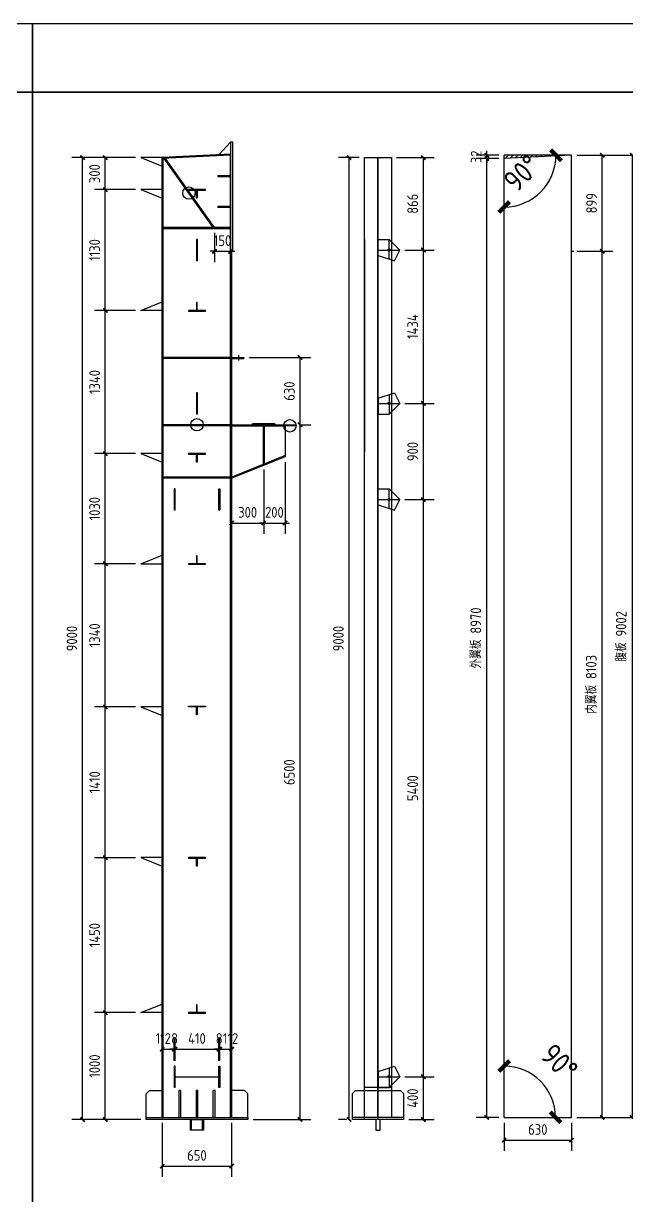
# Model space of a CAD drawing. Extents: x 411778 to 673094, y -11605 to 324395.
# Drawn here: x 457683 to 463326, y 124429 to 135395 of the extents above; entities that cross this region are included whole.
import ezdxf

# ---------------------------------------------------------------- set-up
doc = ezdxf.new("R2010")
doc.units = 0
doc.header["$LTSCALE"] = 1000
doc.header["$MEASUREMENT"] = 0
doc.styles.get("Standard").update_dxf_attribs({"font": 'gbenor.shx', "bigfont": 'gbcbig.shx'})
doc.dimstyles.get("Standard").update_dxf_attribs({"dimscale": 100, "dimtxt": 3.5, "dimasz": 1, "dimexe": 2.5, "dimexo": 3, "dimgap": 1.5, "dimtad": 1, "dimdec": 0, "dimzin": 0, "dimdsep": 46, "dimtxsty": 'Standard', "dimblk": 'ARCHTICK', "dimcen": 0.09, "dimadec": 0, "dimazin": 0, "dimtfac": 1, "dimtdec": 0, "dimtix": 1, "dimtmove": 2, "dimatfit": 3, "dimfxl": 1, "dimtolj": 1, "dimtzin": 0, "dimarcsym": 0})

# ---------------------------------------------------------------- blocks, each defined once
blk = doc.blocks.new('_ArchTick')
at = {"color": 0, "linetype": 'ByBlock', "const_width": 0.4}
blk.add_lwpolyline([(-0.5, -0.5), (0.5, 0.5)], dxfattribs=at)
blk = doc.blocks.new('*D649')
at = {"color": 3, "lineweight": -2}
for p, q in [((458731, 126140), (458349, 126140)), ((458449, 125140), (458449, 126140)), ((458781, 125140), (458349, 125140))]:
    blk.add_line(p, q, dxfattribs=at)
at = {"layer": 'Defpoints', "color": 0}
for p in [(458449, 126140), (458781, 126140), (458831, 125140)]:
    blk.add_point(p, dxfattribs=at)
at = {"color": 3, "lineweight": -2, "xscale": 40, "yscale": 40, "zscale": 40}
for p, rotation in [((458449, 126140), 90), ((458449, 125140), 270)]:
    blk.add_blockref('_ArchTick', p, dxfattribs=dict(at, rotation=rotation))
at = {"color": 0, "insert": (458349, 125640), "char_height": 100, "attachment_point": 5, "rotation": 90}
blk.add_mtext('\\A1;1000', dxfattribs=at)
blk = doc.blocks.new('*D650')
at = {"color": 3, "lineweight": -2}
for p, q in [((458731, 127590), (458349, 127590)), ((458449, 126140), (458449, 127590)), ((458731, 126140), (458349, 126140))]:
    blk.add_line(p, q, dxfattribs=at)
at = {"layer": 'Defpoints', "color": 0}
for p in [(458449, 127590), (458781, 127590), (458781, 126140)]:
    blk.add_point(p, dxfattribs=at)
at = {"color": 3, "lineweight": -2, "xscale": 40, "yscale": 40, "zscale": 40}
for p, rotation in [((458449, 127590), 90), ((458449, 126140), 270)]:
    blk.add_blockref('_ArchTick', p, dxfattribs=dict(at, rotation=rotation))
at = {"color": 0, "insert": (458349, 126865), "char_height": 100, "attachment_point": 5, "rotation": 90}
blk.add_mtext('\\A1;1450', dxfattribs=at)
blk = doc.blocks.new('*D654')
at = {"color": 3, "lineweight": -2}
for p, q in [((458731, 132710), (458349, 132710)), ((458449, 131370), (458449, 132710)), ((458731, 131370), (458349, 131370))]:
    blk.add_line(p, q, dxfattribs=at)
at = {"layer": 'Defpoints', "color": 0}
for p in [(458449, 132710), (458781, 132710), (458781, 131370)]:
    blk.add_point(p, dxfattribs=at)
at = {"color": 3, "lineweight": -2, "xscale": 40, "yscale": 40, "zscale": 40}
for p, rotation in [((458449, 132710), 90), ((458449, 131370), 270)]:
    blk.add_blockref('_ArchTick', p, dxfattribs=dict(at, rotation=rotation))
at = {"color": 0, "insert": (458349, 132040), "char_height": 100, "attachment_point": 5, "rotation": 90}
blk.add_mtext('\\A1;1340', dxfattribs=at)
blk = doc.blocks.new('*D655')
at = {"color": 3, "lineweight": -2}
for p, q in [((458731, 133840), (458349, 133840)), ((458449, 132710), (458449, 133840)), ((458731, 132710), (458349, 132710))]:
    blk.add_line(p, q, dxfattribs=at)
at = {"layer": 'Defpoints', "color": 0}
for p in [(458449, 133840), (458781, 133840), (458781, 132710)]:
    blk.add_point(p, dxfattribs=at)
at = {"color": 3, "lineweight": -2, "xscale": 40, "yscale": 40, "zscale": 40}
for p, rotation in [((458449, 133840), 90), ((458449, 132710), 270)]:
    blk.add_blockref('_ArchTick', p, dxfattribs=dict(at, rotation=rotation))
at = {"color": 0, "insert": (458349, 133275), "char_height": 100, "attachment_point": 5, "rotation": 90}
blk.add_mtext('\\A1;1130', dxfattribs=at)
blk = doc.blocks.new('*D656')
at = {"color": 3, "lineweight": -2}
for p, q in [((458731, 134140), (458349, 134140)), ((458449, 133840), (458449, 134140)), ((458731, 133840), (458349, 133840))]:
    blk.add_line(p, q, dxfattribs=at)
at = {"layer": 'Defpoints', "color": 0}
for p in [(458449, 134140), (458781, 134140), (458781, 133840)]:
    blk.add_point(p, dxfattribs=at)
at = {"color": 3, "lineweight": -2, "xscale": 40, "yscale": 40, "zscale": 40}
for p, rotation in [((458449, 134140), 90), ((458449, 133840), 270)]:
    blk.add_blockref('_ArchTick', p, dxfattribs=dict(at, rotation=rotation))
at = {"color": 0, "insert": (458349, 133990), "char_height": 100, "attachment_point": 5, "rotation": 90}
blk.add_mtext('\\A1;300', dxfattribs=at)
blk = doc.blocks.new('*D657')
at = {"color": 3, "lineweight": -2}
for p, q in [((460271, 131640), (460371, 131640)), ((460271, 125140), (460271, 131640)), ((459831, 125140), (460371, 125140))]:
    blk.add_line(p, q, dxfattribs=at)
at = {"layer": 'Defpoints', "color": 0}
for p in [(460221, 131640), (460271, 131640), (459781, 125140)]:
    blk.add_point(p, dxfattribs=at)
at = {"color": 3, "lineweight": -2, "xscale": 40, "yscale": 40, "zscale": 40}
for p, rotation in [((460271, 131640), 90), ((460271, 125140), 270)]:
    blk.add_blockref('_ArchTick', p, dxfattribs=dict(at, rotation=rotation))
at = {"color": 0, "insert": (460171, 128390), "char_height": 100, "attachment_point": 5, "rotation": 90}
blk.add_mtext('\\A1;6500', dxfattribs=at)
blk = doc.blocks.new('*D658')
at = {"color": 3, "lineweight": -2}
for p, q in [((459796, 132270), (460371, 132270)), ((460271, 131640), (460271, 132270)), ((460271, 131640), (460371, 131640))]:
    blk.add_line(p, q, dxfattribs=at)
at = {"layer": 'Defpoints', "color": 0}
for p in [(459746, 132270), (460271, 132270), (460221, 131640)]:
    blk.add_point(p, dxfattribs=at)
at = {"color": 3, "lineweight": -2, "xscale": 40, "yscale": 40, "zscale": 40}
for p, rotation in [((460271, 132270), 90), ((460271, 131640), 270)]:
    blk.add_blockref('_ArchTick', p, dxfattribs=dict(at, rotation=rotation))
at = {"color": 0, "insert": (460171, 131955), "char_height": 100, "attachment_point": 5, "rotation": 90}
blk.add_mtext('\\A1;630', dxfattribs=at)
blk = doc.blocks.new('*D648')
at = {"color": 3, "lineweight": -2}
for p, q in [((458731, 134140), (458136, 134140)), ((458236, 125140), (458236, 134140)), ((458781, 125140), (458136, 125140))]:
    blk.add_line(p, q, dxfattribs=at)
at = {"layer": 'Defpoints', "color": 0}
for p in [(458236, 134140), (458781, 134140), (458831, 125140)]:
    blk.add_point(p, dxfattribs=at)
at = {"color": 3, "lineweight": -2, "xscale": 40, "yscale": 40, "zscale": 40}
for p, rotation in [((458236, 134140), 90), ((458236, 125140), 270)]:
    blk.add_blockref('_ArchTick', p, dxfattribs=dict(at, rotation=rotation))
at = {"color": 0, "insert": (458136, 129640), "char_height": 100, "attachment_point": 5, "rotation": 90}
blk.add_mtext('\\A1;9000', dxfattribs=at)
blk = doc.blocks.new('*D659')
at = {"color": 3, "lineweight": -2}
for p, q in [((461253, 125540), (461525, 125540)), ((461425, 125140), (461425, 125540)), ((461290, 125140), (461525, 125140))]:
    blk.add_line(p, q, dxfattribs=at)
at = {"layer": 'Defpoints', "color": 0}
for p in [(461203, 125540), (461425, 125540), (461240, 125140)]:
    blk.add_point(p, dxfattribs=at)
at = {"color": 3, "lineweight": -2, "xscale": 40, "yscale": 40, "zscale": 40}
for p, rotation in [((461425, 125540), 90), ((461425, 125140), 270)]:
    blk.add_blockref('_ArchTick', p, dxfattribs=dict(at, rotation=rotation))
at = {"color": 0, "insert": (461325, 125340), "char_height": 100, "attachment_point": 5, "rotation": 90}
blk.add_mtext('\\A1;400', dxfattribs=at)
blk = doc.blocks.new('*D660')
at = {"color": 3, "lineweight": -2}
for p, q in [((461253, 130940), (461525, 130940)), ((461425, 125540), (461425, 130940)), ((461253, 125540), (461525, 125540))]:
    blk.add_line(p, q, dxfattribs=at)
at = {"layer": 'Defpoints', "color": 0}
for p in [(461203, 130940), (461425, 130940), (461203, 125540)]:
    blk.add_point(p, dxfattribs=at)
at = {"color": 3, "lineweight": -2, "xscale": 40, "yscale": 40, "zscale": 40}
for p, rotation in [((461425, 130940), 90), ((461425, 125540), 270)]:
    blk.add_blockref('_ArchTick', p, dxfattribs=dict(at, rotation=rotation))
at = {"color": 0, "insert": (461325, 128240), "char_height": 100, "attachment_point": 5, "rotation": 90}
blk.add_mtext('\\A1;5400', dxfattribs=at)
blk = doc.blocks.new('*D661')
at = {"color": 3, "lineweight": -2}
for p, q in [((461253, 131840), (461525, 131840)), ((461425, 130940), (461425, 131840)), ((461253, 130940), (461525, 130940))]:
    blk.add_line(p, q, dxfattribs=at)
at = {"layer": 'Defpoints', "color": 0}
for p in [(461203, 131840), (461425, 131840), (461203, 130940)]:
    blk.add_point(p, dxfattribs=at)
at = {"color": 3, "lineweight": -2, "xscale": 40, "yscale": 40, "zscale": 40}
for p, rotation in [((461425, 131840), 90), ((461425, 130940), 270)]:
    blk.add_blockref('_ArchTick', p, dxfattribs=dict(at, rotation=rotation))
at = {"color": 0, "insert": (461325, 131390), "char_height": 100, "attachment_point": 5, "rotation": 90}
blk.add_mtext('\\A1;900', dxfattribs=at)
blk = doc.blocks.new('*D662')
at = {"color": 3, "lineweight": -2}
for p, q in [((461253, 133275), (461525, 133275)), ((461425, 131840), (461425, 133275)), ((461253, 131840), (461525, 131840))]:
    blk.add_line(p, q, dxfattribs=at)
at = {"layer": 'Defpoints', "color": 0}
for p in [(461203, 133275), (461425, 133275), (461203, 131840)]:
    blk.add_point(p, dxfattribs=at)
at = {"color": 3, "lineweight": -2, "xscale": 40, "yscale": 40, "zscale": 40}
for p, rotation in [((461425, 133275), 90), ((461425, 131840), 270)]:
    blk.add_blockref('_ArchTick', p, dxfattribs=dict(at, rotation=rotation))
at = {"color": 0, "insert": (461325, 132558), "char_height": 100, "attachment_point": 5, "rotation": 90}
blk.add_mtext('\\A1;1434', dxfattribs=at)
blk = doc.blocks.new('*D663')
at = {"color": 3, "lineweight": -2}
for p, q in [((461175, 134140), (461525, 134140)), ((461425, 133275), (461425, 134140)), ((461253, 133275), (461525, 133275))]:
    blk.add_line(p, q, dxfattribs=at)
at = {"layer": 'Defpoints', "color": 0}
for p in [(461125, 134140), (461425, 134140), (461203, 133275)]:
    blk.add_point(p, dxfattribs=at)
at = {"color": 3, "lineweight": -2, "xscale": 40, "yscale": 40, "zscale": 40}
for p, rotation in [((461425, 134140), 90), ((461425, 133275), 270)]:
    blk.add_blockref('_ArchTick', p, dxfattribs=dict(at, rotation=rotation))
at = {"color": 0, "insert": (461325, 133708), "char_height": 100, "attachment_point": 5, "rotation": 90}
blk.add_mtext('\\A1;866', dxfattribs=at)
blk = doc.blocks.new('*D664')
at = {"color": 3, "lineweight": -2}
for p, q in [((460825, 134140), (460630, 134140)), ((460730, 125140), (460730, 134140)), ((460710, 125140), (460630, 125140))]:
    blk.add_line(p, q, dxfattribs=at)
at = {"layer": 'Defpoints', "color": 0}
for p in [(460730, 134140), (460875, 134140), (460760, 125140)]:
    blk.add_point(p, dxfattribs=at)
at = {"color": 3, "lineweight": -2, "xscale": 40, "yscale": 40, "zscale": 40}
for p, rotation in [((460730, 134140), 90), ((460730, 125140), 270)]:
    blk.add_blockref('_ArchTick', p, dxfattribs=dict(at, rotation=rotation))
at = {"color": 0, "insert": (460630, 129640), "char_height": 100, "attachment_point": 5, "rotation": 90}
blk.add_mtext('\\A1;9000', dxfattribs=at)
blk = doc.blocks.new('*D665')
at = {"color": 3, "lineweight": -2}
for p, q in [((462181, 125110), (462181, 124847)), ((462811, 125110), (462811, 124847)), ((462181, 124947), (462811, 124947))]:
    blk.add_line(p, q, dxfattribs=at)
at = {"layer": 'Defpoints', "color": 0}
for p in [(462181, 125160), (462811, 125160), (462811, 124947)]:
    blk.add_point(p, dxfattribs=at)
at = {"color": 3, "lineweight": -2, "xscale": 40, "yscale": 40, "zscale": 40, "rotation": 180}
blk.add_blockref('_ArchTick', (462181, 124947), dxfattribs=at)
at = {"color": 3, "lineweight": -2, "xscale": 40, "yscale": 40, "zscale": 40}
blk.add_blockref('_ArchTick', (462811, 124947), dxfattribs=at)
at = {"color": 0, "insert": (462496, 125047), "char_height": 100, "attachment_point": 5}
blk.add_mtext('\\A1;630', dxfattribs=at)
blk = doc.blocks.new('*D666')
at = {"color": 3, "lineweight": -2}
for p, q in [((462131, 134131), (461919, 134131)), ((462019, 125160), (462019, 134131)), ((462131, 125160), (461919, 125160))]:
    blk.add_line(p, q, dxfattribs=at)
at = {"layer": 'Defpoints', "color": 0}
for p in [(462019, 134131), (462181, 134131), (462181, 125160)]:
    blk.add_point(p, dxfattribs=at)
at = {"color": 3, "lineweight": -2, "xscale": 40, "yscale": 40, "zscale": 40}
for p, rotation in [((462019, 134131), 90), ((462019, 125160), 270)]:
    blk.add_blockref('_ArchTick', p, dxfattribs=dict(at, rotation=rotation))
at = {"color": 0, "insert": (461916, 129646), "char_height": 100, "attachment_point": 5, "rotation": 90}
blk.add_mtext('\\A1;外翼板 8970', dxfattribs=at)
blk = doc.blocks.new('*D667')
at = {"color": 3, "lineweight": -2}
for p, q in [((462131, 134162), (461919, 134162)), ((462131, 134131), (461919, 134131)), ((462019, 134162), (462019, 134202)), ((462019, 134131), (462019, 134162)), ((462019, 134131), (462019, 134091))]:
    blk.add_line(p, q, dxfattribs=at)
at = {"layer": 'Defpoints', "color": 0}
for p in [(462019, 134162), (462181, 134162), (462181, 134131)]:
    blk.add_point(p, dxfattribs=at)
at = {"color": 3, "lineweight": -2, "xscale": 40, "yscale": 40, "zscale": 40}
for p, rotation in [((462019, 134162), 270), ((462019, 134131), 90)]:
    blk.add_blockref('_ArchTick', p, dxfattribs=dict(at, rotation=rotation))
at = {"color": 0, "insert": (461919, 134147), "char_height": 100, "attachment_point": 5, "rotation": 90}
blk.add_mtext('\\A1;32', dxfattribs=at)
blk = doc.blocks.new('*D668')
at = {"color": 3, "lineweight": -2}
for p, q in [((462861, 133264), (463199, 133264)), ((463099, 125160), (463099, 133264)), ((462861, 125160), (463199, 125160))]:
    blk.add_line(p, q, dxfattribs=at)
at = {"layer": 'Defpoints', "color": 0}
for p in [(462811, 133264), (463099, 133264), (462811, 125160)]:
    blk.add_point(p, dxfattribs=at)
at = {"color": 3, "lineweight": -2, "xscale": 40, "yscale": 40, "zscale": 40}
for p, rotation in [((463099, 133264), 90), ((463099, 125160), 270)]:
    blk.add_blockref('_ArchTick', p, dxfattribs=dict(at, rotation=rotation))
at = {"color": 0, "insert": (462996, 129212), "char_height": 100, "attachment_point": 5, "rotation": 90}
blk.add_mtext('\\A1;内翼板 8103', dxfattribs=at)
blk = doc.blocks.new('*D669')
at = {"color": 3, "lineweight": -2}
for p, q in [((462861, 134162), (463199, 134162)), ((463099, 133264), (463099, 134162)), ((462861, 133264), (463199, 133264))]:
    blk.add_line(p, q, dxfattribs=at)
at = {"layer": 'Defpoints', "color": 0}
for p in [(462811, 134162), (463099, 134162), (462811, 133264)]:
    blk.add_point(p, dxfattribs=at)
at = {"color": 3, "lineweight": -2, "xscale": 40, "yscale": 40, "zscale": 40}
for p, rotation in [((463099, 134162), 90), ((463099, 133264), 270)]:
    blk.add_blockref('_ArchTick', p, dxfattribs=dict(at, rotation=rotation))
at = {"color": 0, "insert": (462999, 133713), "char_height": 100, "attachment_point": 5, "rotation": 90}
blk.add_mtext('\\A1;899', dxfattribs=at)
blk = doc.blocks.new('*D647')
at = {"color": 3, "lineweight": -2}
for p, q in [((462861, 134162), (463479, 134162)), ((463379, 134162), (463379, 125160)), ((462861, 125160), (463479, 125160))]:
    blk.add_line(p, q, dxfattribs=at)
at = {"layer": 'Defpoints', "color": 0}
for p in [(462811, 134162), (462811, 125160), (463379, 125160)]:
    blk.add_point(p, dxfattribs=at)
at = {"color": 3, "lineweight": -2, "xscale": 40, "yscale": 40, "zscale": 40}
for p, rotation in [((463379, 134162), 90), ((463379, 125160), 270)]:
    blk.add_blockref('_ArchTick', p, dxfattribs=dict(at, rotation=rotation))
at = {"color": 0, "insert": (463276, 129661), "char_height": 100, "attachment_point": 5, "rotation": 90}
blk.add_mtext('\\A1;腹板 9002', dxfattribs=at)
blk = doc.blocks.new('*D695')
at = {"color": 3, "lineweight": -2}
for p, q in [((459471, 133435), (459471, 133163)), ((459621, 133435), (459621, 133163)), ((459471, 133263), (459431, 133263)), ((459471, 133263), (459621, 133263)), ((459621, 133263), (459661, 133263))]:
    blk.add_line(p, q, dxfattribs=at)
at = {"layer": 'Defpoints', "color": 0}
for p in [(459471, 133485), (459621, 133485), (459621, 133263)]:
    blk.add_point(p, dxfattribs=at)
at = {"color": 3, "lineweight": -2, "xscale": 40, "yscale": 40, "zscale": 40}
blk.add_blockref('_ArchTick', (459471, 133263), dxfattribs=at)
at = {"color": 3, "lineweight": -2, "xscale": 40, "yscale": 40, "zscale": 40, "rotation": 180}
blk.add_blockref('_ArchTick', (459621, 133263), dxfattribs=at)
at = {"color": 0, "insert": (459546, 133363), "char_height": 100, "attachment_point": 5}
blk.add_mtext('\\A1;150', dxfattribs=at)
blk = doc.blocks.new('*D785')
at = {"color": 3, "lineweight": -2}
for p, q in [((459931, 131221), (459931, 130621)), ((459631, 131090), (459631, 130621)), ((459631, 130721), (459931, 130721))]:
    blk.add_line(p, q, dxfattribs=at)
at = {"layer": 'Defpoints', "color": 0}
for p in [(459931, 131271), (459631, 131140), (459931, 130721)]:
    blk.add_point(p, dxfattribs=at)
at = {"color": 3, "lineweight": -2, "xscale": 40, "yscale": 40, "zscale": 40, "rotation": 180}
blk.add_blockref('_ArchTick', (459631, 130721), dxfattribs=at)
at = {"color": 3, "lineweight": -2, "xscale": 40, "yscale": 40, "zscale": 40}
blk.add_blockref('_ArchTick', (459931, 130721), dxfattribs=at)
at = {"color": 0, "insert": (459781, 130821), "char_height": 100, "attachment_point": 5}
blk.add_mtext('\\A1;300', dxfattribs=at)
blk = doc.blocks.new('*D786')
at = {"color": 3, "lineweight": -2}
for p, q in [((460131, 131290), (460131, 130621)), ((459931, 131221), (459931, 130621)), ((459931, 130721), (459891, 130721)), ((459931, 130721), (460131, 130721)), ((460131, 130721), (460171, 130721))]:
    blk.add_line(p, q, dxfattribs=at)
at = {"layer": 'Defpoints', "color": 0}
for p in [(459931, 131271), (460131, 131340), (460131, 130721)]:
    blk.add_point(p, dxfattribs=at)
at = {"color": 3, "lineweight": -2, "xscale": 40, "yscale": 40, "zscale": 40}
blk.add_blockref('_ArchTick', (459931, 130721), dxfattribs=at)
at = {"color": 3, "lineweight": -2, "xscale": 40, "yscale": 40, "zscale": 40, "rotation": 180}
blk.add_blockref('_ArchTick', (460131, 130721), dxfattribs=at)
at = {"color": 0, "insert": (460031, 130821), "char_height": 100, "attachment_point": 5}
blk.add_mtext('\\A1;200', dxfattribs=at)
blk = doc.blocks.new('*D787')
at = {"color": 3, "lineweight": -2}
for p, q in [((458981, 125110), (458981, 124604)), ((459631, 125110), (459631, 124604)), ((458981, 124704), (459631, 124704))]:
    blk.add_line(p, q, dxfattribs=at)
at = {"layer": 'Defpoints', "color": 0}
for p in [(458981, 125160), (459631, 125160), (459631, 124704)]:
    blk.add_point(p, dxfattribs=at)
at = {"color": 3, "lineweight": -2, "xscale": 40, "yscale": 40, "zscale": 40, "rotation": 180}
blk.add_blockref('_ArchTick', (458981, 124704), dxfattribs=at)
at = {"color": 3, "lineweight": -2, "xscale": 40, "yscale": 40, "zscale": 40}
blk.add_blockref('_ArchTick', (459631, 124704), dxfattribs=at)
at = {"color": 0, "insert": (459306, 124804), "char_height": 100, "attachment_point": 5}
blk.add_mtext('\\A1;650', dxfattribs=at)
blk = doc.blocks.new('*D1695')
at = {"color": 0, "lineweight": -2}
blk.add_arc((462181, 134162), 485, 270, 360, dxfattribs=at)
at = {"layer": 'Defpoints', "color": 0}
for p in [(462181, 134162), (462181, 134131), (462811, 134162), (462424, 133742), (462181, 125160)]:
    blk.add_point(p, dxfattribs=at)
at = {"color": 0, "lineweight": -2, "xscale": 100, "yscale": 100, "zscale": 100}
for p, rotation in [((462667, 134162), 89.99999999999761), ((462181, 133677), 180)]:
    blk.add_blockref('_ArchTick', p, dxfattribs=dict(at, rotation=rotation))
at = {"color": 0, "insert": (462348, 133996), "char_height": 200, "attachment_point": 5, "rotation": 45}
blk.add_mtext('\\A1;90°', dxfattribs=at)
blk = doc.blocks.new('*D1696')
at = {"color": 0, "lineweight": -2}
blk.add_arc((462181, 125160), 480, 0, 90, dxfattribs=at)
at = {"layer": 'Defpoints', "color": 0}
for p in [(462181, 134131), (462597, 125401), (462181, 125160), (462181, 125160), (462811, 125160)]:
    blk.add_point(p, dxfattribs=at)
at = {"color": 0, "lineweight": -2, "xscale": 100, "yscale": 100, "zscale": 100}
for p, rotation in [((462181, 125641), 179.9999999999999), ((462662, 125160), 270)]:
    blk.add_blockref('_ArchTick', p, dxfattribs=dict(at, rotation=rotation))
at = {"color": 0, "insert": (462698, 125677), "char_height": 200, "attachment_point": 5, "rotation": 315}
blk.add_mtext('\\A1;90°', dxfattribs=at)
blk = doc.blocks.new('*D1896')
at = {"color": 3, "lineweight": -2}
for p, q in [((458731, 129000), (458349, 129000)), ((458449, 127590), (458449, 129000)), ((458731, 127590), (458349, 127590))]:
    blk.add_line(p, q, dxfattribs=at)
at = {"layer": 'Defpoints', "color": 0}
for p in [(458449, 129000), (458781, 129000), (458781, 127590)]:
    blk.add_point(p, dxfattribs=at)
at = {"color": 3, "lineweight": -2, "xscale": 40, "yscale": 40, "zscale": 40}
for p, rotation in [((458449, 129000), 90), ((458449, 127590), 270)]:
    blk.add_blockref('_ArchTick', p, dxfattribs=dict(at, rotation=rotation))
at = {"color": 0, "insert": (458349, 128295), "char_height": 100, "attachment_point": 5, "rotation": 90}
blk.add_mtext('\\A1;1410', dxfattribs=at)
blk = doc.blocks.new('*D1897')
at = {"color": 3, "lineweight": -2}
for p, q in [((458731, 130340), (458349, 130340)), ((458449, 129000), (458449, 130340)), ((458731, 129000), (458349, 129000))]:
    blk.add_line(p, q, dxfattribs=at)
at = {"layer": 'Defpoints', "color": 0}
for p in [(458449, 130340), (458781, 130340), (458781, 129000)]:
    blk.add_point(p, dxfattribs=at)
at = {"color": 3, "lineweight": -2, "xscale": 40, "yscale": 40, "zscale": 40}
for p, rotation in [((458449, 130340), 90), ((458449, 129000), 270)]:
    blk.add_blockref('_ArchTick', p, dxfattribs=dict(at, rotation=rotation))
at = {"color": 0, "insert": (458349, 129670), "char_height": 100, "attachment_point": 5, "rotation": 90}
blk.add_mtext('\\A1;1340', dxfattribs=at)
blk = doc.blocks.new('*D1898')
at = {"color": 3, "lineweight": -2}
for p, q in [((458731, 131370), (458349, 131370)), ((458449, 130340), (458449, 131370)), ((458731, 130340), (458349, 130340))]:
    blk.add_line(p, q, dxfattribs=at)
at = {"layer": 'Defpoints', "color": 0}
for p in [(458449, 131370), (458781, 131370), (458781, 130340)]:
    blk.add_point(p, dxfattribs=at)
at = {"color": 3, "lineweight": -2, "xscale": 40, "yscale": 40, "zscale": 40}
for p, rotation in [((458449, 131370), 90), ((458449, 130340), 270)]:
    blk.add_blockref('_ArchTick', p, dxfattribs=dict(at, rotation=rotation))
at = {"color": 0, "insert": (458349, 130855), "char_height": 100, "attachment_point": 5, "rotation": 90}
blk.add_mtext('\\A1;1030', dxfattribs=at)
blk = doc.blocks.new('*D3604')
at = {"color": 3, "lineweight": -2}
for p, q in [((459093, 125690), (459093, 125898)), ((458981, 125798), (459093, 125798)), ((458981, 125758), (458981, 125698))]:
    blk.add_line(p, q, dxfattribs=at)
at = {"layer": 'Defpoints', "color": 0}
for p in [(458981, 125808), (459093, 125798), (459093, 125640)]:
    blk.add_point(p, dxfattribs=at)
at = {"color": 3, "lineweight": -2, "xscale": 40, "yscale": 40, "zscale": 40, "rotation": 180}
blk.add_blockref('_ArchTick', (458981, 125798), dxfattribs=at)
at = {"color": 3, "lineweight": -2, "xscale": 40, "yscale": 40, "zscale": 40}
blk.add_blockref('_ArchTick', (459093, 125798), dxfattribs=at)
at = {"color": 0, "insert": (458991, 125898), "char_height": 100, "attachment_point": 5}
blk.add_mtext('\\A1;112', dxfattribs=at)
blk = doc.blocks.new('*D3605')
at = {"color": 3, "lineweight": -2}
for p, q in [((459093, 125690), (459093, 125898)), ((459101, 125690), (459101, 125898)), ((459093, 125798), (459053, 125798)), ((459093, 125798), (459101, 125798)), ((459101, 125798), (459141, 125798))]:
    blk.add_line(p, q, dxfattribs=at)
at = {"layer": 'Defpoints', "color": 0}
for p in [(459101, 125798), (459093, 125640), (459101, 125640)]:
    blk.add_point(p, dxfattribs=at)
at = {"color": 3, "lineweight": -2, "xscale": 40, "yscale": 40, "zscale": 40}
blk.add_blockref('_ArchTick', (459093, 125798), dxfattribs=at)
at = {"color": 3, "lineweight": -2, "xscale": 40, "yscale": 40, "zscale": 40, "rotation": 180}
blk.add_blockref('_ArchTick', (459101, 125798), dxfattribs=at)
at = {"color": 0, "insert": (459097, 125898), "char_height": 100, "attachment_point": 5}
blk.add_mtext('\\A1;8', dxfattribs=at)
blk = doc.blocks.new('*D3606')
at = {"color": 3, "lineweight": -2}
for p, q in [((459101, 125690), (459101, 125898)), ((459511, 125690), (459511, 125898)), ((459101, 125798), (459511, 125798))]:
    blk.add_line(p, q, dxfattribs=at)
at = {"layer": 'Defpoints', "color": 0}
for p in [(459511, 125798), (459101, 125640), (459511, 125640)]:
    blk.add_point(p, dxfattribs=at)
at = {"color": 3, "lineweight": -2, "xscale": 40, "yscale": 40, "zscale": 40, "rotation": 180}
blk.add_blockref('_ArchTick', (459101, 125798), dxfattribs=at)
at = {"color": 3, "lineweight": -2, "xscale": 40, "yscale": 40, "zscale": 40}
blk.add_blockref('_ArchTick', (459511, 125798), dxfattribs=at)
at = {"color": 0, "insert": (459306, 125898), "char_height": 100, "attachment_point": 5}
blk.add_mtext('\\A1;410', dxfattribs=at)
blk = doc.blocks.new('*D3607')
at = {"color": 3, "lineweight": -2}
for p, q in [((459511, 125690), (459511, 125898)), ((459519, 125690), (459519, 125898)), ((459511, 125798), (459471, 125798)), ((459511, 125798), (459519, 125798)), ((459519, 125798), (459559, 125798))]:
    blk.add_line(p, q, dxfattribs=at)
at = {"layer": 'Defpoints', "color": 0}
for p in [(459519, 125798), (459511, 125640), (459519, 125640)]:
    blk.add_point(p, dxfattribs=at)
at = {"color": 3, "lineweight": -2, "xscale": 40, "yscale": 40, "zscale": 40}
blk.add_blockref('_ArchTick', (459511, 125798), dxfattribs=at)
at = {"color": 3, "lineweight": -2, "xscale": 40, "yscale": 40, "zscale": 40, "rotation": 180}
blk.add_blockref('_ArchTick', (459519, 125798), dxfattribs=at)
at = {"color": 0, "insert": (459515, 125898), "char_height": 100, "attachment_point": 5}
blk.add_mtext('\\A1;8', dxfattribs=at)
blk = doc.blocks.new('*D3608')
at = {"color": 3, "lineweight": -2}
for p, q in [((459519, 125690), (459519, 125898)), ((459631, 125690), (459631, 125898)), ((459519, 125798), (459631, 125798))]:
    blk.add_line(p, q, dxfattribs=at)
at = {"layer": 'Defpoints', "color": 0}
for p in [(459631, 125798), (459519, 125640), (459631, 125640)]:
    blk.add_point(p, dxfattribs=at)
at = {"color": 3, "lineweight": -2, "xscale": 40, "yscale": 40, "zscale": 40, "rotation": 180}
blk.add_blockref('_ArchTick', (459519, 125798), dxfattribs=at)
at = {"color": 3, "lineweight": -2, "xscale": 40, "yscale": 40, "zscale": 40}
blk.add_blockref('_ArchTick', (459631, 125798), dxfattribs=at)
at = {"color": 0, "insert": (459621, 125898), "char_height": 100, "attachment_point": 5}
blk.add_mtext('\\A1;112', dxfattribs=at)

msp = doc.modelspace()

# ---------------------------------------------------------------- hatches: boundary and pattern name
h = msp.add_hatch()
h.set_pattern_fill('ANSI31', color=256, scale=20, style=0)
h.set_pattern_definition([(45, (15035, 2991.47), (-22.4506403, 22.4506403), [])])
h.paths.add_polyline_path([(462811.5, 134162.5), (462181.5, 134162.5), (462181.5, 134131)])

# ---------------------------------------------------------------- linework, layer by layer
for p, q in [((459621.5, 134283.6), (459510.5, 134166.9)), ((459643.5, 134283.6), (459621.5, 134283.6)), ((459621.5, 134283.6), (459621.5, 133263.6)), ((459643.5, 133263.6), (459643.5, 134283.6)), ((458981.5, 134140.5), (458781.5, 134140.5)), ((458781.5, 134140.5), (458981.5, 134060.5)), ((459621.5, 134172.5), (458981.5, 134140.5)), ((459621.5, 134162.5), (458981.5, 134130.5)), ((458981.5, 125160.5), (458981.5, 134140.5)), ((458991.5, 125160.5), (458991.5, 134131)), ((459459.2, 133484.8), (458998.8, 134131.3)), ((459471.5, 133484.8), (459010.7, 134131.9)), ((459621.5, 125160.5), (459621.5, 134172.5)), ((460875.5, 125140.5), (460875.5, 134140.5)), ((460875.5, 134140.5), (461125.5, 134140.5)), ((460997.5, 125162.5), (460997.5, 134140.5)), ((461003.5, 125162.5), (461003.5, 134140.5)), ((461125.5, 134140.5), (461125.5, 125162.5)), ((462811.5, 134162.5), (462181.5, 134131)), ((462181.5, 125160.5), (462181.5, 134131)), ((459501.5, 133973.6), (459621.5, 133973.6)), ((459501.5, 133973.6), (459501.5, 133963.6)), ((459501.5, 133963.6), (459621.5, 133963.6)), ((458981.5, 133840.5), (458781.5, 133840.5)), ((458781.5, 133840.5), (458981.5, 133760.5)), ((459306.5, 133840.5), (459226.5, 133840.5)), ((459226.5, 133840.5), (459226.5, 133834.5)), ((459226.5, 133834.5), (459386.5, 133834.5)), ((459303.5, 133840.5), (459309.5, 133840.5)), ((459303.5, 133760.5), (459303.5, 133834.5)), ((459386.5, 133840.5), (459306.5, 133840.5)), ((459309.5, 133834.5), (459309.5, 133760.5)), ((459386.5, 133834.5), (459386.5, 133840.5)), ((459306.5, 133760.5), (459303.5, 133760.5)), ((459309.5, 133760.5), (459306.5, 133760.5)), ((459621.5, 133683.6), (459501.5, 133683.6)), ((459501.5, 133683.6), (459501.5, 133673.6)), ((459621.5, 133673.6), (459501.5, 133673.6)), ((459621.5, 133484.8), (458991.5, 133484.8)), ((459621.5, 133474.8), (458991.5, 133474.8)), ((459310.5, 133374.8), (459302.5, 133374.8)), ((459302.5, 133374.8), (459302.5, 133174.8)), ((459310.5, 133174.8), (459310.5, 133374.8)), ((460875.5, 133374.8), (460875.5, 131390.5)), ((461003.5, 133374.7), (461103.5, 133374.7)), ((461003.5, 133224.7), (461003.5, 133374.7)), ((461103.5, 133191.4), (461103.5, 133374.7)), ((461103.5, 133374.7), (461203.5, 133274.7)), ((459310.5, 133174.8), (459310.5, 133336.7)), ((459621.5, 133263.6), (459643.5, 133263.6)), ((459631.5, 125160.5), (459631.5, 133263.6)), ((461003.5, 133274.7), (461203.5, 133274.7)), ((461153.5, 133174.7), (461203.5, 133274.7)), ((462811.5, 125160.5), (462811.5, 133263.6)), ((462811.5, 133263.6), (462833.5, 133263.6)), ((459310.5, 133174.8), (459302.5, 133174.8)), ((461003.5, 133224.7), (461153.5, 133174.7)), ((458781.5, 132710.5), (458981.5, 132790.5)), ((458991.5, 132710.5), (458781.5, 132710.5)), ((459306.5, 132710.5), (459226.5, 132710.5)), ((459226.5, 132710.5), (459226.5, 132704.5)), ((459226.5, 132704.5), (459386.5, 132704.5)), ((459306.5, 132784.5), (459303.5, 132784.5)), ((459303.5, 132784.5), (459303.5, 132710.5)), ((459303.5, 132710.5), (459309.5, 132710.5)), ((459309.5, 132784.5), (459306.5, 132784.5)), ((459386.5, 132710.5), (459306.5, 132710.5)), ((459309.5, 132710.5), (459309.5, 132784.5)), ((459386.5, 132704.5), (459386.5, 132710.5)), ((459621.5, 132270.5), (458991.5, 132270.5)), ((459621.5, 132260.5), (458991.5, 132260.5)), ((459631.5, 132270.5), (459746.5, 132270.5)), ((459631.5, 132260.5), (459746.5, 132260.5)), ((459746.5, 132270.5), (459746.5, 132260.5)), ((459310.5, 131940.5), (459302.5, 131940.5)), ((459302.5, 131940.5), (459302.5, 131740.5)), ((459310.5, 131740.5), (459310.5, 131940.5)), ((461003.5, 131890.5), (461153.5, 131940.5)), ((461153.5, 131940.5), (461203.5, 131840.5)), ((459310.5, 131740.5), (459310.5, 131902.5)), ((461003.5, 131890.5), (461003.5, 131740.5)), ((461003.5, 131840.5), (461203.5, 131840.5)), ((461103.5, 131923.8), (461103.5, 131740.5)), ((461103.5, 131740.5), (461203.5, 131840.5)), ((459310.5, 131740.5), (459302.5, 131740.5)), ((461003.5, 131740.5), (461103.5, 131740.5)), ((459621.5, 131640.5), (458991.5, 131640.5)), ((459621.5, 131630.5), (458991.5, 131630.5)), ((459631.5, 131640.5), (460131.5, 131640.5)), ((459631.5, 131630.5), (460131.5, 131630.5)), ((459826.5, 131640.5), (459826.5, 131650.5)), ((460036.5, 131650.5), (459826.5, 131650.5)), ((459931.5, 131640.5), (459826.5, 131640.5)), ((459926.5, 131630.5), (459926.5, 131269.3)), ((460036.5, 131640.5), (459931.5, 131640.5)), ((459936.5, 131630.5), (459936.5, 131273.3)), ((460036.5, 131650.5), (460036.5, 131640.5)), ((460131.5, 131640.5), (460131.5, 131340.5)), ((460131.5, 131640.5), (460221.5, 131640.5)), ((460221.5, 131630.5), (460131.5, 131630.5)), ((460221.5, 131640.5), (460221.5, 131630.5)), ((458781.5, 131370.5), (458981.5, 131290.5)), ((458991.5, 131370.5), (458781.5, 131370.5)), ((459302.5, 131370.5), (459226.5, 131370.5)), ((459226.5, 131364.5), (459226.5, 131370.5)), ((459226.5, 131370.5), (459386.5, 131370.5)), ((459306.5, 131370.5), (459226.5, 131370.5)), ((459226.5, 131370.5), (459226.5, 131364.5)), ((459306.5, 131364.5), (459226.5, 131364.5)), ((459226.5, 131364.5), (459386.5, 131364.5)), ((459303.5, 131370.5), (459309.5, 131370.5)), ((459303.5, 131290.5), (459303.5, 131364.5)), ((459306.5, 131290.5), (459303.5, 131290.5)), ((459386.5, 131370.5), (459306.5, 131370.5)), ((459309.5, 131290.5), (459306.5, 131290.5)), ((459309.5, 131364.5), (459309.5, 131290.5)), ((459386.5, 131364.5), (459386.5, 131370.5)), ((460131.5, 131351.3), (459631.5, 131151.3)), ((460131.5, 131340.5), (459631.5, 131140.5)), ((459621.5, 131150.5), (458991.5, 131150.5)), ((459621.5, 131140.5), (458991.5, 131140.5)), ((459101.5, 131040.5), (459093.5, 131040.5)), ((459093.5, 131040.5), (459093.5, 130840.5)), ((459101.5, 130840.5), (459101.5, 131040.5)), ((459101.5, 130840.5), (459101.5, 131040.5)), ((459101.5, 130840.5), (459101.5, 131002.5)), ((459511.5, 130840.5), (459511.5, 131040.5)), ((459511.5, 130840.5), (459511.5, 131040.5)), ((459511.5, 131040.5), (459519.5, 131040.5)), ((459511.5, 130840.5), (459511.5, 131002.5)), ((459519.5, 131040.5), (459519.5, 130840.5)), ((461003.5, 131040.5), (461103.5, 131040.5)), ((461003.5, 130890.5), (461003.5, 131040.5)), ((461003.5, 130940.5), (461203.5, 130940.5)), ((461103.5, 130857.2), (461103.5, 131040.5)), ((461103.5, 131040.5), (461203.5, 130940.5)), ((461153.5, 130840.5), (461203.5, 130940.5)), ((459101.5, 130840.5), (459093.5, 130840.5)), ((459519.5, 130840.5), (459511.5, 130840.5)), ((461003.5, 130890.5), (461153.5, 130840.5)), ((458781.5, 130340.5), (458981.5, 130420.5)), ((459306.5, 130414.5), (459303.5, 130414.5)), ((459303.5, 130414.5), (459303.5, 130340.5)), ((459309.5, 130414.5), (459306.5, 130414.5)), ((459309.5, 130340.5), (459309.5, 130414.5)), ((458781.5, 130340.5), (458981.5, 130340.5)), ((459306.5, 130340.5), (459226.5, 130340.5)), ((459226.5, 130340.5), (459226.5, 130334.5)), ((459226.5, 130334.5), (459386.5, 130334.5)), ((459303.5, 130340.5), (459309.5, 130340.5)), ((459386.5, 130340.5), (459306.5, 130340.5)), ((459386.5, 130340.5), (459386.5, 130334.5)), ((458781.5, 129000.5), (458981.5, 128920.5)), ((458981.5, 129000.5), (458781.5, 129000.5)), ((459226.5, 129000.5), (459226.5, 129006.5)), ((459226.5, 129006.5), (459386.5, 129006.5)), ((459306.5, 129000.5), (459226.5, 129000.5)), ((459271.1, 129000.5), (459226.5, 129000.5)), ((459303.5, 129000.5), (459309.5, 129000.5)), ((459303.5, 128926.5), (459303.5, 129000.5)), ((459386.5, 129000.5), (459306.5, 129000.5)), ((459309.5, 129000.5), (459309.5, 128926.5)), ((459386.5, 129006.5), (459386.5, 129000.5)), ((459306.5, 128926.5), (459303.5, 128926.5)), ((459309.5, 128926.5), (459306.5, 128926.5)), ((458981.5, 127590.5), (458781.5, 127590.5)), ((458781.5, 127590.5), (458981.5, 127510.5)), ((459306.5, 127590.5), (459226.5, 127590.5)), ((459226.5, 127590.5), (459226.5, 127584.5)), ((459226.5, 127584.5), (459386.5, 127584.5)), ((459303.5, 127590.5), (459309.5, 127590.5)), ((459303.5, 127510.5), (459303.5, 127584.5)), ((459386.5, 127590.5), (459306.5, 127590.5)), ((459309.5, 127584.5), (459309.5, 127510.5)), ((459386.5, 127584.5), (459386.5, 127590.5)), ((459306.5, 127510.5), (459303.5, 127510.5)), ((459309.5, 127510.5), (459306.5, 127510.5)), ((458781.5, 126140.5), (458981.5, 126220.5)), ((458981.5, 126140.5), (458781.5, 126140.5)), ((459306.5, 126140.5), (459226.5, 126140.5)), ((459226.5, 126140.5), (459226.5, 126134.5)), ((459226.5, 126134.5), (459386.5, 126134.5)), ((459306.5, 126214.5), (459303.5, 126214.5)), ((459303.5, 126214.5), (459303.5, 126140.5)), ((459303.5, 126140.5), (459309.5, 126140.5)), ((459309.5, 126214.5), (459306.5, 126214.5)), ((459386.5, 126140.5), (459306.5, 126140.5)), ((459309.5, 126140.5), (459309.5, 126214.5)), ((459386.5, 126134.5), (459386.5, 126140.5)), ((459101.5, 125640.5), (459093.5, 125640.5)), ((459093.5, 125640.5), (459093.5, 125440.5)), ((459101.5, 125440.5), (459101.5, 125640.5)), ((459101.5, 125440.5), (459101.5, 125640.5)), ((459101.5, 125440.5), (459101.5, 125602.5)), ((459511.5, 125440.5), (459511.5, 125640.5)), ((459511.5, 125640.5), (459519.5, 125640.5)), ((459511.5, 125440.5), (459511.5, 125640.5)), ((459511.5, 125440.5), (459511.5, 125602.5)), ((459519.5, 125640.5), (459519.5, 125440.5)), ((461003.5, 125590.5), (461153.5, 125640.5)), ((461003.5, 125590.5), (461003.5, 125440.5)), ((461103.5, 125623.8), (461103.5, 125440.5)), ((461103.5, 125565.5), (461103.5, 125515.5)), ((461153.5, 125640.5), (461203.5, 125540.5)), ((459101.5, 125540.5), (459511.5, 125540.5)), ((461003.5, 125540.5), (461203.5, 125540.5)), ((461078.5, 125540.5), (461128.5, 125540.5)), ((461103.5, 125440.5), (461203.5, 125540.5)), ((458861.5, 125410.5), (458831.5, 125380.5)), ((458831.5, 125160.5), (458831.5, 125380.5)), ((458861.5, 125410.5), (458991.5, 125410.5)), ((459101.5, 125440.5), (459093.5, 125440.5)), ((459145.5, 125410.5), (459137.5, 125410.5)), ((459137.5, 125410.5), (459137.5, 125160.5)), ((459153.5, 125410.5), (459145.5, 125410.5)), ((459153.5, 125410.5), (459153.5, 125160.5)), ((459306.5, 125410.5), (459298.5, 125410.5)), ((459298.5, 125410.5), (459298.5, 125160.5)), ((459314.5, 125410.5), (459306.5, 125410.5)), ((459314.5, 125160.5), (459314.5, 125410.5)), ((459459.5, 125160.5), (459459.5, 125410.5)), ((459467.5, 125410.5), (459459.5, 125410.5)), ((459475.5, 125410.5), (459467.5, 125410.5)), ((459475.5, 125160.5), (459475.5, 125410.5)), ((459519.5, 125440.5), (459511.5, 125440.5)), ((459751.5, 125410.5), (459621.5, 125410.5)), ((459751.5, 125410.5), (459781.5, 125380.5)), ((459781.5, 125160.5), (459781.5, 125380.5)), ((460760.5, 125382.5), (460790.5, 125412.5)), ((460760.5, 125162.5), (460760.5, 125382.5)), ((460790.5, 125412.5), (461210.5, 125412.5)), ((461125.5, 125440.5), (460875.5, 125440.5)), ((461003.5, 125440.5), (461103.5, 125440.5)), ((461210.5, 125412.5), (461240.5, 125382.5)), ((461240.5, 125382.5), (461240.5, 125162.5)), ((458831.5, 125140.5), (458831.5, 125160.5)), ((458831.5, 125160.5), (459781.5, 125160.5)), ((459781.5, 125140.5), (458831.5, 125140.5)), ((459246.5, 125140.5), (459356.5, 125140.5)), ((459298.5, 125160.5), (459314.5, 125160.5)), ((459781.5, 125160.5), (459781.5, 125140.5)), ((460760.5, 125140.5), (460760.5, 125162.5)), ((460760.5, 125162.5), (461240.5, 125162.5)), ((461240.5, 125140.5), (460760.5, 125140.5)), ((461000.5, 125140.5), (460980.5, 125140.5)), ((461240.5, 125162.5), (461240.5, 125140.5)), ((462181.5, 125160.5), (462811.5, 125160.5))]:
    msp.add_line(p, q)
at = {"color": 1}
for p, q in [((459465.4, 133484.8), (459004.7, 134131.6)), ((461000.5, 125140.5), (461000.5, 134140.5)), ((459306.5, 133374.8), (459306.5, 133174.8)), ((459306.5, 131940.5), (459306.5, 131740.5)), ((459931.5, 131630.5), (459931.5, 131271.3)), ((459097.5, 131040.5), (459097.5, 130840.5)), ((459515.5, 131040.5), (459515.5, 130840.5)), ((459097.5, 125640.5), (459097.5, 125440.5)), ((459515.5, 125640.5), (459515.5, 125440.5)), ((459246.5, 125040.5), (459246.5, 125140.5)), ((459256.5, 125040.5), (459256.5, 125140.5)), ((459356.5, 125140.5), (459356.5, 125040.5)), ((459366.5, 125140.5), (459366.5, 125040.5)), ((460980.5, 125140.5), (460980.5, 125040.5)), ((461020.5, 125040.5), (461020.5, 125140.5)), ((459366.5, 125040.5), (459246.5, 125040.5)), ((459306.5, 125040.5), (459256.5, 125040.5)), ((460980.5, 125040.5), (461020.5, 125040.5))]:
    msp.add_line(p, q, dxfattribs=at)
at = {"color": 2}
for p, q in [((462811.5, 134162.5), (462181.5, 134162.5)), ((462181.5, 134131), (462181.5, 134162.5)), ((462811.5, 133263.6), (462811.5, 134162.5)), ((459696.5, 132290.5), (459696.5, 132240.5))]:
    msp.add_line(p, q, dxfattribs=at)
for points in [[(457768.5, 134753), (449368.5, 134753), (449368.5, 135395), (457768.5, 135395)], [(472618.5, 134753), (457768.5, 134753), (457768.5, 135395), (472618.5, 135395)], [(449368.5, 134753), (457768.5, 134753), (457768.5, 122873), (449368.5, 122873)], [(457768.5, 134753), (472618.5, 134753), (472618.5, 124253), (457768.5, 124253)]]:
    msp.add_lwpolyline(points, close=True)
for centre, radius in [((459231.4, 133808.1), 58), ((461103.5, 133274.7), 10), ((461103.5, 131840.5), 10), ((459306.5, 131640.5), 58), ((460176.5, 131630.5), 58), ((461103.5, 130940.5), 10), ((461103.5, 125540.5), 10)]:
    msp.add_circle(centre, radius)

# ---------------------------------------------------------------- dimensions: what is measured, and where the dimension line sits
at = {"color": 1}
for base, line1, line2, picture, middle in [((462424.1, 133742.2), ((462181.5, 125160.5), (462181.5, 134131)), ((462811.5, 134162.5), (462181.5, 134162.5)), '*D1695', (462347.8, 133996.1)), ((462597.4, 125400.6), ((462181.5, 125160.5), (462811.5, 125160.5)), ((462181.5, 125160.5), (462181.5, 134131)), '*D1696', (462697.9, 125676.8))]:
    dim = msp.add_angular_dim_2l(base=base, line1=line1, line2=line2, dimstyle='Standard', override={"dimtxt": 2}, dxfattribs=at)
    dim.commit()
    dim.dimension.update_dxf_attribs({"geometry": picture, "text_midpoint": middle})
for base, p1, p2, picture, middle in [((458236.5, 134140.5), (458831.5, 125140.5), (458781.5, 134140.5), '*D648', (458136.5, 129640.5)), ((458449.5, 134140.5), (458781.5, 133840.5), (458781.5, 134140.5), '*D656', (458349.5, 133990.5)), ((460730, 134140.5), (460760.5, 125140.5), (460875.5, 134140.5), '*D664', (460630, 129640.5)), ((461425, 134140.5), (461203.5, 133274.7), (461125.5, 134140.5), '*D663', (461325, 133707.6)), ((462019, 134162.4792461), (462181.5, 134130.9792461), (462181.5, 134162.4792461), '*D667', (461919, 134146.7292461)), ((463099.5, 134162.5), (462811.5, 133263.6), (462811.5, 134162.5), '*D669', (462999.5, 133713)), ((458449.5, 133840.5), (458781.5, 132710.5), (458781.5, 133840.5), '*D655', (458349.5, 133275.5)), ((461425, 133274.7), (461203.5, 131840.5), (461203.5, 133274.7), '*D662', (461325, 132557.6)), ((458449.5, 132710.5), (458781.5, 131370.5), (458781.5, 132710.5), '*D654', (458349.5, 132040.5)), ((460271.5, 132270.5), (460221.5, 131640.5), (459746.5, 132270.5), '*D658', (460171.5, 131955.5)), ((461425, 131840.5), (461203.5, 130940.5), (461203.5, 131840.5), '*D661', (461325, 131390.5)), ((460271.5, 131640.5), (459781.5, 125140.5), (460221.5, 131640.5), '*D657', (460171.5, 128390.5)), ((458449.5, 131370.5), (458781.5, 130340.5), (458781.5, 131370.5), '*D1898', (458349.5, 130855.5)), ((461425, 130940.5), (461203.5, 125540.5), (461203.5, 130940.5), '*D660', (461325, 128240.5)), ((458449.5, 130340.5), (458781.5, 129000.5), (458781.5, 130340.5), '*D1897', (458349.5, 129670.5)), ((458449.5, 129000.5), (458781.5, 127590.5), (458781.5, 129000.5), '*D1896', (458349.5, 128295.5)), ((458449.5, 127590.5), (458781.5, 126140.5), (458781.5, 127590.5), '*D650', (458349.5, 126865.5)), ((458449.5, 126140.5), (458831.5, 125140.5), (458781.5, 126140.5), '*D649', (458349.5, 125640.5)), ((461425, 125540.5), (461240.5, 125140.5), (461203.5, 125540.5), '*D659', (461325, 125340.5))]:
    dim = msp.add_linear_dim(base=base, p1=p1, p2=p2, angle=90, dimstyle='Standard', override={"dimtxt": 1, "dimasz": 0.4, "dimexe": 1, "dimexo": 0.5, "dimgap": 0.5, "dimclrd": 3, "dimclre": 3})
    dim.commit()
    dim.dimension.update_dxf_attribs({"geometry": picture, "text_midpoint": middle})
for base, p1, p2, text, picture, middle in [((462019, 134131), (462181.5, 125160.5), (462181.5, 134131), '外翼板 8970', '*D666', (461915.7, 129645.7)), ((463379.5, 125160.5), (462811.5, 134162.5), (462811.5, 125160.5), '腹板 9002', '*D647', (463276.2, 129661.5)), ((463099.5, 133263.6), (462811.5, 125160.5), (462811.5, 133263.6), '内翼板 8103', '*D668', (462996.2, 129212))]:
    dim = msp.add_linear_dim(base=base, p1=p1, p2=p2, angle=90, text=text, dimstyle='Standard', override={"dimtxt": 1, "dimasz": 0.4, "dimexe": 1, "dimexo": 0.5, "dimgap": 0.5, "dimclrd": 3, "dimclre": 3})
    dim.commit()
    dim.dimension.update_dxf_attribs({"geometry": picture, "text_midpoint": middle})
for base, p1, p2, picture, middle in [((459621.5, 133263), (459471.5, 133484.8), (459621.5, 133484.8), '*D695', (459546.5, 133363)), ((459931.5, 130721), (459631.5, 131140.5), (459931.5, 131271.3), '*D785', (459781.5, 130821)), ((460131.5, 130721), (459931.5, 131271.3), (460131.5, 131340.5), '*D786', (460031.5, 130821)), ((459101.5, 125798.5), (459093.5, 125640.5), (459101.5, 125640.5), '*D3605', (459097.5, 125898.5)), ((459511.5, 125798.5), (459101.5, 125640.5), (459511.5, 125640.5), '*D3606', (459306.5, 125898.5)), ((459519.5, 125798.5), (459511.5, 125640.5), (459519.5, 125640.5), '*D3607', (459515.5, 125898.5)), ((459631.5, 124704.5), (458981.5, 125160.5), (459631.5, 125160.5), '*D787', (459306.5, 124804.5)), ((462811.5, 124947.2), (462181.5, 125160.5), (462811.5, 125160.5), '*D665', (462496.5, 125047.2))]:
    dim = msp.add_linear_dim(base=base, p1=p1, p2=p2, dimstyle='Standard', override={"dimtxt": 1, "dimasz": 0.4, "dimexe": 1, "dimexo": 0.5, "dimgap": 0.5, "dimclrd": 3, "dimclre": 3})
    dim.commit()
    dim.dimension.update_dxf_attribs({"geometry": picture, "text_midpoint": middle})
for base, p1, p2, picture, middle in [((459093.5, 125798.5), (458981.5, 125808), (459093.5, 125640.5), '*D3604', (458991.5, 125898.5)), ((459631.5, 125798.5), (459519.5, 125640.5), (459631.5, 125640), '*D3608', (459621.5, 125898.5))]:
    dim = msp.add_linear_dim(base=base, p1=p1, p2=p2, dimstyle='Standard', override={"dimtxt": 1, "dimasz": 0.4, "dimexe": 1, "dimexo": 0.5, "dimgap": 0.5, "dimclrd": 3, "dimclre": 3})
    dim.commit()
    dim.dimension.update_dxf_attribs({"geometry": picture, "text_midpoint": middle, "dimtype": 160})

doc.saveas('drawing.dxf')
